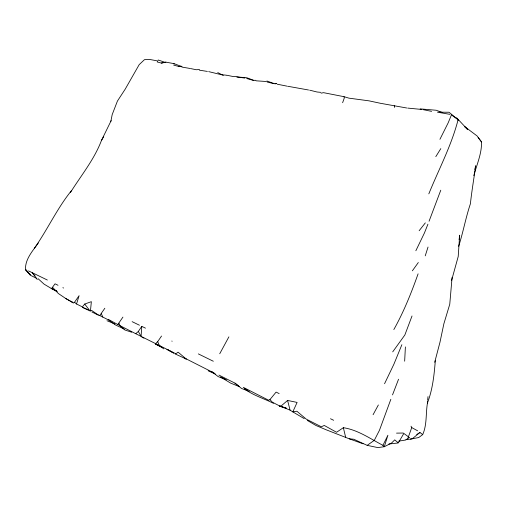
<?xml version="1.0" encoding="UTF-8"?>
<svg xmlns="http://www.w3.org/2000/svg" width="507" height="507" viewBox="0 0 507 507"><rect width="100%" height="100%" fill="white"/><g stroke="black" fill="none" stroke-linecap="round" stroke-linejoin="round"><path stroke-width="0.76" d="M405.391 346.934L404.656 361.193M452.086 277.373L449.76 304.238L443.859 323.815L439.981 342.212L434.702 362.29M145.496 328.162L141.789 326.362L141.066 336.363L175.91 353.791L178.052 352.143L185.936 358.747L214.258 373.108M427.496 401.785L427.357 403.261C432.617 389.623 434.176 375.136 435.304 360.686M427.642 400.308L427.997 396.613M427.654 401.943C425.538 412.825 427.3 424.239 422.699 434.619L418.655 437.573L410.353 439.1M459.063 239.868L459.672 235.204L458.214 256.51L451.522 280.694M110.862 121.363L112.186 114.62L117.421 101.07L125.204 89.156L139.184 64.642L144.457 59.674L149.546 59.427L156.714 60.764M474.825 169.515L475.674 165.764C473.944 178.451 471.744 191.133 470.395 203.801C465.711 217.788 463.17 232.276 458.626 246.32M124.158 329.049L115.469 324.955L108.454 319.923L97.319 314.327L91.564 310.385L90.436 311.064L91.355 301.665L84.739 304.042L82.362 306.887L76.532 303.991L79.111 295.657L74.18 302.749M425.24 255.851L428.035 247.048M473.779 175.631C476.802 164.585 481.859 153.558 481.523 141.941L477.043 135.914L464.482 126.471L467.568 129.462L467.467 128.423M390.846 399.307L379.458 430.278L374.305 440.336L367.176 445.361L353.753 439.239L349.285 438.821L326.204 429.803L315.937 425.474L307.267 420.404M342.618 102.712L344.291 98.009L344.025 96.685L323.536 92.673L321.115 93.136M418.091 273.837C411.323 292.957 403.762 311.849 393.831 329.563M398.667 441.141L405.587 440.038L409.187 437.528L408.414 436.831L411.747 427.591L411.019 426.184M412.02 315.988L404.852 334.988L392.716 351.864M398.553 379.23L392.519 394.902M401.874 344.709L393.901 364.197L384.553 383.729M429.055 221.261L440.773 190.201M427.921 224.183L424.467 232.903L415.854 250.743M101.425 140.559C94.207 159.585 81.133 175.422 70.454 192.483M428.821 193.858C438.802 169.281 451.515 145.465 458.1 119.696L449.018 112.243L437.465 112.186L449.937 114.354M111.16 120.615L101.552 140.262M408.414 436.831L403.857 433.434L398.325 442.858L394.7 439.867L391.632 442.985L384.293 446.737L382.931 445.33L387.899 435.247L384.293 446.737L377.747 447.573L367.176 445.361M184.852 358.563L186.297 359.051L175.08 353.905M439.93 139.305L448.188 122.802L451.439 114.931L458.1 119.696L458.125 120.52M228.891 336.851L219.727 353.759M373.082 414.72L378.361 404.973M101.533 140.357L103.745 136.541M435.805 156.657L440.811 148.614M99.797 315.525L104.835 308.25M38.139 278.723L44.065 284.142L51.518 288.584L55.041 283.812L58.013 285.276M108.454 319.923L108.771 319.619L117.808 324.531L122.928 317.109M34.476 248.132C47.544 229.57 56.993 208.586 71.265 190.879M117.808 324.531L135.711 333.695L138.335 331.439L141.789 326.362M155.674 343.607L157.677 341.661L161.543 336.033M412.368 270.82L418.313 262.531M38.31 242.992C32.632 251.022 24.881 259.381 25.508 269.87L30.255 274.775L25.813 269.699L25.508 269.87M419.15 230.729L425.335 222.877M243.303 387.348L268.634 400.238L269.92 399.624L276.093 392.095L279.148 393.59M304.257 418.649L292.799 411.868L297.108 402.425L287.589 400.441L281.119 405.98L279.794 406.044L272.411 402.216L269.92 399.624M422.699 434.619L419.942 432.471L412.178 438.853L405.949 439.696M382.931 445.33C370.18 438.682 357.822 429.854 343.353 427.699L336.559 432.268L324.246 425.443L321.343 426.786L306.253 419.124L296.874 411.228L292.799 411.868L290.048 410.112L279.794 406.044L286.563 408.236M416.71 434.588L419.942 432.471M165.364 62.469L158.222 59.991L157.164 61.936L161.346 63.083L165.871 62.146L174.009 63.635L181.474 66.449L178.502 66.385L173.66 65.099M274.952 83.934L276.613 83.44L272.354 83.3L267.119 82.014M407.736 437.953L409.187 437.528M161.346 63.083L165.871 62.146M388.894 444.005L397.951 443.01M199.447 69.535L196.19 69.738L190.6 68.565M178.502 66.385L182.026 66.303M236.313 76.5L233.245 76.563L227.003 75.277M396.537 433.13L403.312 433.035M420.17 108.885L436.223 110.26L442.053 112.364M255.813 80.321L253.145 80.334L246.706 78.515M422.014 109.474L407.66 108.086M320.747 92.35L317.046 92.001L309.638 90.164M226.604 75.22L221.325 74.7L208.688 71.62M256.067 80.816L265.693 81.462L267.189 81.082L273.539 83.414M207.376 71.424L199.441 70.188M406.677 107.991L381.194 103.422M244.875 78.084L236.712 76.906L246.865 77.761L253.779 80.359M189.973 68.451L181.829 67.07M308.548 89.999L287.602 86.241M286.823 86.114L277.145 84.187M423.332 109.696L431.622 111.363M380.694 103.346L369.058 100.855L348.911 98.143L344.025 96.685M279.319 406.107L285.859 408.046M131.738 332.237L124.944 330.013L119.791 325.532L118.961 323.181M349.285 438.821L363.082 443.802M249.273 391.398L241.446 388.406L234.963 383.14L218.904 375.053M226.395 379.787L218.124 376.574L211.679 371.454M106.996 320.728L114.835 323.935M88.262 309.828L82.59 307.381L90.056 311L84.739 304.042M273.488 403.338C263.754 398.388 253.031 395.428 244.26 388.666L247.479 390.301M141.973 337.244L143.918 338.118M208.155 370.782L215.443 374.096M224.474 378.799L220.52 376.974L230.647 383.121L239.462 386.689L234.963 383.14M28.544 270.89L47.347 280.029M139.438 325.221L132.131 321.66M213.32 361.244L198.345 353.899M330.501 418.75L333.644 420.284M56.854 291.107L51.182 288.331L56.505 290.961M62.881 287.684L63.578 288.027M171.81 341.053L172.158 341.23M36.796 278.432L30.268 275.193L25.813 269.699M135.711 333.695L141.066 336.363L138.335 331.439M91.887 311.951L98.383 315.208M65.935 298.629L73.002 302.622L65.935 298.629L58.381 293.534L52.69 287.431M217.737 72.577L223.295 75.429M51.518 288.584L57.247 291.645M411.747 427.591L417.622 430.804M173.597 353.024L166.974 349.342L173.584 353.056M163.824 348.892L159.344 345.457L157.677 341.661M71.214 301.323L73.395 303.135M74.618 302.311L76.532 303.991M467.568 129.462L456.585 117.77M35.097 275.985L32.271 272.665L37.296 279.579M478.133 137.524L481.523 141.941M101.337 313.662L102.788 317.052M287.589 400.441L290.048 410.112M174.009 63.635L174.129 64.097M343.353 427.699L345.603 437.066M394.307 105.71L394.49 107.427M162.734 347.739L155.434 344.012L162.734 347.739"/></g></svg>
